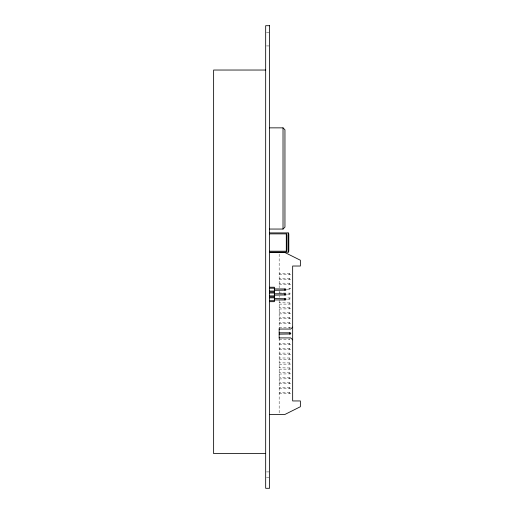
<?xml version="1.0" encoding="UTF-8"?>
<svg xmlns="http://www.w3.org/2000/svg" width="514" height="514" viewBox="0 0 514 514"><rect width="100%" height="100%" fill="white"/><g stroke="black" fill="none" stroke-linecap="round" stroke-linejoin="round"><path stroke-width="0.39" stroke-dasharray="2.57 1.93" d="M279.166 274.733L290.731 274.54L290.731 273.577L289.767 273.384L279.166 273.384M279.166 279.629L290.731 279.436L290.731 278.472L289.767 278.28L279.166 278.28M279.166 284.525L290.731 284.332L290.731 283.368L289.767 283.175L279.166 283.175M286.741 289.421L290.731 289.228L290.731 288.264L286.741 288.071M287.493 294.316L290.731 294.124L290.731 293.16L279.166 292.967M287.493 299.212L290.731 299.019L290.731 298.056L286.741 297.863M279.166 304.108L289.767 304.108L290.731 303.915L290.731 302.952L279.166 302.759M279.166 309.004L290.731 308.811L290.731 307.847L289.767 307.655L279.166 307.655M279.166 313.9L290.731 313.707L290.731 312.743L289.767 312.551L279.166 312.551M279.166 318.796L290.731 318.603L290.731 317.639L289.767 317.446L279.166 317.446M279.166 323.691L290.731 323.499L290.731 322.535L289.767 322.342L279.166 322.342M279.166 344.663L290.731 344.47L290.731 343.506L289.767 343.313L279.166 343.313M279.166 349.559L290.731 349.366L290.731 348.402L289.767 348.209L279.166 348.209M279.166 354.454L290.731 354.262L290.731 353.298L289.767 353.105L279.166 353.105M279.166 359.35L290.731 359.157L290.731 358.194L289.767 358.001L279.166 358.001M279.166 364.246L290.731 364.053L290.731 363.09L289.767 362.897L279.166 362.897M279.166 369.142L289.767 369.142L290.731 368.949L290.731 367.985L279.166 367.793M279.166 374.038L290.731 373.845L290.731 372.881L289.767 372.689L279.166 372.689M279.166 378.934L290.731 378.741L290.731 377.777L289.767 377.584L279.166 377.584M279.166 383.829L290.731 383.637L290.731 382.673L289.767 382.48L279.166 382.48M279.166 388.725L290.731 388.533L290.731 387.569L289.767 387.376L279.166 387.376M279.166 393.621L290.731 393.428L290.731 392.465L289.767 392.272L279.166 392.272M266.445 32.446L269.529 32.446M266.445 45.939L269.529 45.939M279.166 327.238L289.767 327.238L290.731 327.431L290.731 328.395M279.166 339.767L289.767 339.767L289.767 338.418M266.445 471.916L269.529 471.916M266.445 477.679L269.529 477.699M289.767 273.384L289.767 274.733M289.767 278.28L289.767 279.629M289.767 283.175L289.767 284.525M289.767 288.071L289.767 289.421M289.767 292.967L289.767 294.316M289.767 297.863L289.767 299.212M289.767 302.759L289.767 304.108M289.767 307.655L289.767 309.004M289.767 312.551L289.767 313.9M289.767 317.446L289.767 318.796M289.767 322.342L289.767 323.691M289.767 327.238L289.767 328.587M289.767 343.313L289.767 344.663M289.767 348.209L289.767 349.559M289.767 353.105L289.767 354.454M289.767 358.001L289.767 359.35M289.767 362.897L289.767 364.246M289.767 367.793L289.767 369.142M289.767 372.689L289.767 374.038M289.767 377.584L289.767 378.934M289.767 382.48L289.767 383.829M289.767 387.376L289.767 388.725M289.767 392.272L289.767 393.621M279.166 254.122L279.166 287.795M279.166 290.789L279.166 293.179M279.166 295.807L279.166 297.413M279.166 300.349L279.166 328.671M279.166 338.289L279.166 413.641"/><path stroke-width="0.77" d="M269.529 251.217L286.298 251.217L286.876 250.254L286.876 234.834L286.298 233.87L269.529 233.87M269.529 252.181L288.226 252.181L288.804 251.217L288.804 233.87L288.226 232.906L269.529 232.906M269.529 229.051L283.021 229.051L284.949 227.124L284.949 129.785L283.021 127.857L269.529 127.857M292.659 327.122L290.731 329.05L279.166 329.05M274.347 290.307L285.912 290.114L285.912 289.151L284.949 288.958L274.347 288.958M274.347 295.126L285.912 294.933L285.912 293.969L284.949 293.777L274.347 293.777M274.347 299.945L284.949 299.945L285.912 299.752L285.912 298.788L274.347 298.595M279.166 334.158L290.731 333.965L290.731 333.001L289.767 332.809L279.166 332.809M265.674 70.032L213.631 70.032L213.631 453.605L265.674 453.605M269.529 252.528L284.949 252.528L300.369 260.238L300.369 266.021L292.659 266.021L292.659 400.946L300.369 400.946L300.369 406.728L284.949 414.438L269.529 414.438M269.529 287.223L274.347 287.223L274.347 301.679L269.529 301.679M269.529 288.187L274.347 288.187M269.529 291.078L274.347 291.078M269.529 292.042L274.347 292.042M269.529 293.006L274.347 293.006M269.529 295.897L274.347 295.897M269.529 296.861L274.347 296.861M269.529 297.824L274.347 297.824M269.529 300.716L274.347 300.716M279.166 337.916L290.731 337.916L292.659 339.844M289.767 332.809L289.767 334.158M288.226 232.906L288.226 252.181M286.298 233.87L286.298 251.217M284.949 288.958L284.949 290.307M284.949 293.777L284.949 295.126M284.949 298.595L284.949 299.945M283.021 127.857L283.021 229.051M279.166 328.671L279.166 338.289M269.529 25.7L265.674 25.7L265.674 488.3L269.529 488.3L269.529 25.7"/></g></svg>
